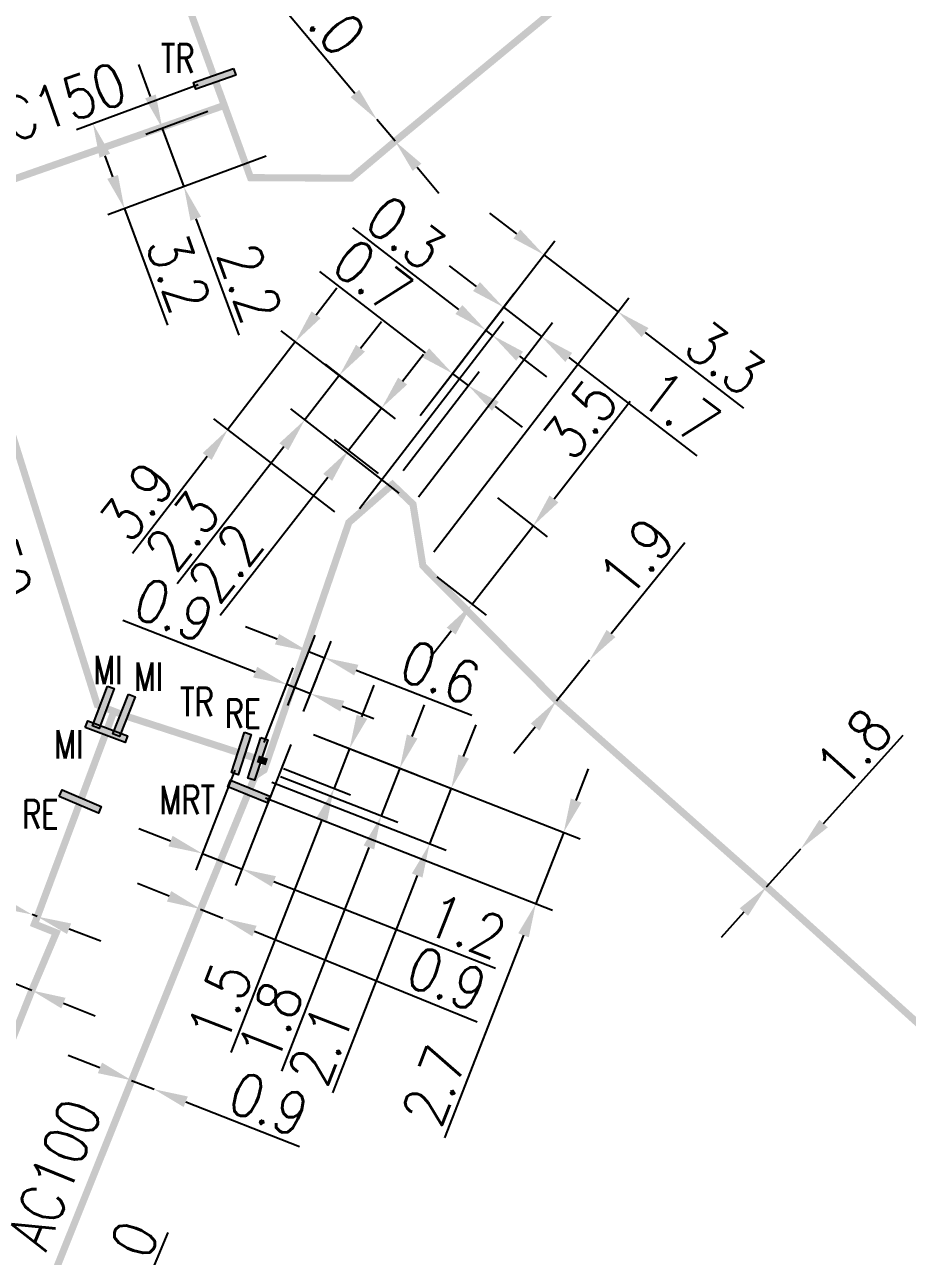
# Model space of a CAD drawing. Header units: millimetres. Extents: x 107999 to 109004, y 120010 to 121005.
# Drawn here: x 108704.85 to 108735.98, y 120471.92 to 120515.33 of the extents above; entities that cross this region are included whole.
import ezdxf
from ezdxf.enums import TextEntityAlignment as Align

# ---------------------------------------------------------------- set-up
doc = ezdxf.new("R2010")
doc.units = ezdxf.units.MM
doc.header["$PDMODE"] = 34
for name, pattern in [('L_25_AP', [2000, 1000, 1000]), ('L_25_FN', [2000, 1000, 1000]), ('L_25_PE', [2000, 1000, 1000])]:
    doc.linetypes.add(name, pattern=pattern)
doc.layers.get('0').update_dxf_attribs({"linetype": 'CONTINUOUS'})
doc.layers.get('Defpoints').update_dxf_attribs({"linetype": 'CONTINUOUS'})
doc.layers.add('L_150', color=1, linetype='CONTINUOUS')
doc.layers.add('L_340', color=7, linetype='CONTINUOUS')
doc.styles.get("Standard").update_dxf_attribs({"font": 'romans.shx', "width": 0.85})
doc.dimstyles.get("Standard").update_dxf_attribs({"dimtxt": 1.5, "dimasz": 1.2, "dimexe": 0.625, "dimexo": 0.625, "dimgap": 0.25, "dimtad": 1, "dimdec": 1, "dimzin": 0, "dimdsep": 46, "dimtxsty": 'Standard', "dimcen": -0.5, "dimadec": 0, "dimazin": 0, "dimtfac": 1, "dimtdec": 1, "dimtmove": 0, "dimatfit": 3, "dimfxl": 0, "dimtolj": 1, "dimtzin": 0, "dimarcsym": 0})

# ---------------------------------------------------------------- blocks, each defined once
blk = doc.blocks.new('L_340_19')
at = {"linetype": 'Continuous'}
blk.add_hatch(color=0, dxfattribs=at).paths.add_polyline_path([(0.125, 0.75), (-0.125, 0.75), (-0.125, -0.75), (0.125, -0.75)])
at = {"color": 0, "linetype": 'Continuous'}
blk.add_lwpolyline([(-0.125, 0.75), (0.125, 0.75), (0.125, -0.75), (-0.125, -0.75)], close=True, dxfattribs=at)
at = {"color": 0, "linetype": 'Continuous', "width": 0.75}
for tag, height, flags, p in [('TR', 1.5, 8, (0, 3)), ('DEF_LEG', 1.2, 3, (0, -5)), ('DEF_COUP', 1.2, 3, (0, -7.5)), ('DEF_TYPE', 1.2, 3, (0, -10))]:
    blk.add_attdef(tag, text='', height=height, dxfattribs=dict(at, flags=flags)).set_placement(p, align=Align.MIDDLE)
blk = doc.blocks.new('L_340_20')
at = {"linetype": 'Continuous'}
blk.add_hatch(color=0, dxfattribs=at).paths.add_polyline_path([(0.125, 0.75), (-0.125, 0.75), (-0.125, -0.75), (0.125, -0.75)])
at = {"color": 0, "linetype": 'Continuous'}
blk.add_lwpolyline([(-0.125, 0.75), (0.125, 0.75), (0.125, -0.75), (-0.125, -0.75)], close=True, dxfattribs=at)
at = {"color": 0, "linetype": 'Continuous', "width": 0.75}
for tag, height, flags, p in [('RE', 1.5, 8, (0, 3)), ('DEF_LEG', 1.2, 3, (0, -5)), ('DEF_COUP', 1.2, 3, (0, -7.5)), ('DEF_TYPE', 1.2, 3, (0, -10))]:
    blk.add_attdef(tag, text='', height=height, dxfattribs=dict(at, flags=flags)).set_placement(p, align=Align.MIDDLE)
blk = doc.blocks.new('L_340_16')
at = {"linetype": 'Continuous'}
blk.add_hatch(color=0, dxfattribs=at).paths.add_polyline_path([(0.125, 0.75), (-0.125, 0.75), (-0.125, -0.75), (0.125, -0.75)])
at = {"color": 0, "linetype": 'Continuous'}
blk.add_lwpolyline([(-0.125, 0.75), (0.125, 0.75), (0.125, -0.75), (-0.125, -0.75)], close=True, dxfattribs=at)
at = {"color": 0, "linetype": 'Continuous', "width": 0.75}
for tag, height, flags, p in [('MI', 1.5, 8, (0, 3)), ('DEF_LEG', 1.2, 3, (0, -5)), ('DEF_COUP', 1.2, 3, (0, -7.5)), ('DEF_TYPE', 1.2, 3, (0, -10))]:
    blk.add_attdef(tag, text='', height=height, dxfattribs=dict(at, flags=flags)).set_placement(p, align=Align.MIDDLE)
blk = doc.blocks.new('*D770')
at = {"layer": 'Defpoints', "color": 0, "linetype": 'Continuous', "transparency": 16777216}
for p in [(108711.894, 120512.486), (108713.959, 120510.907), (108710.47, 120509.615)]:
    blk.add_point(p, dxfattribs=at)
at = {"layer": 'L_150', "color": 0, "linetype": 'Continuous', "lineweight": -2, "transparency": 16777216}
for p, q in [((108709.29, 120512.802), (108708.874, 120513.927)), ((108711.308, 120512.269), (108709.121, 120511.459)), ((108709.707, 120511.676), (108710.47, 120509.615)), ((108713.373, 120510.69), (108709.883, 120509.398)), ((108710.886, 120508.49), (108712.404, 120504.39))]:
    blk.add_line(p, q, dxfattribs=at)
at = {"layer": 'L_150', "color": 0, "linetype": 'Continuous', "transparency": 16777216}
for points in [[(108709.478, 120512.871), (108709.103, 120512.732), (108709.707, 120511.676)], [(108711.074, 120508.559), (108710.699, 120508.421), (108710.47, 120509.615)]]:
    blk.add_solid(points, dxfattribs=at)
at = {"layer": 'L_150', "color": 0, "linetype": 'Continuous', "transparency": 16777216, "insert": (108712.791, 120506.225), "char_height": 1.5, "attachment_point": 5, "rotation": 290.3121}
blk.add_mtext('\\A1;2.2', dxfattribs=at)
blk = doc.blocks.new('*D773')
at = {"layer": 'Defpoints', "color": 0, "linetype": 'Continuous', "transparency": 16777216}
for p in [(108711.553, 120513.425), (108713.959, 120510.907), (108708.373, 120508.839)]:
    blk.add_point(p, dxfattribs=at)
at = {"layer": 'L_340', "color": 0, "linetype": 'Continuous', "lineweight": -2, "transparency": 16777216}
for p, q in [((108710.966, 120513.208), (108706.677, 120511.62)), ((108707.679, 120510.712), (108707.956, 120509.965)), ((108713.373, 120510.69), (108707.786, 120508.622)), ((108708.373, 120508.839), (108709.89, 120504.74))]:
    blk.add_line(p, q, dxfattribs=at)
at = {"layer": 'L_340', "color": 0, "linetype": 'Continuous', "transparency": 16777216}
for points in [[(108707.867, 120510.781), (108707.492, 120510.642), (108707.263, 120511.837)], [(108708.144, 120510.034), (108707.768, 120509.895), (108708.373, 120508.839)]]:
    blk.add_solid(points, dxfattribs=at)
at = {"layer": 'L_340', "color": 0, "linetype": 'Continuous', "transparency": 16777216, "insert": (108710.277, 120506.574), "char_height": 1.5, "attachment_point": 5, "rotation": 290.3121}
blk.add_mtext('\\A1;3.2', dxfattribs=at)
blk = doc.blocks.new('*D774')
at = {"layer": 'Defpoints', "color": 0, "linetype": 'Continuous', "transparency": 16777216}
for p in [(108717.27, 120511.987), (108717.27, 120511.987), (108717.914, 120511.222)]:
    blk.add_point(p, dxfattribs=at)
at = {"layer": 'L_150', "color": 0, "linetype": 'Continuous', "lineweight": -2, "transparency": 16777216}
for p, q in [((108716.497, 120512.905), (108713.799, 120516.11)), ((108717.914, 120511.222), (108717.27, 120511.987)), ((108718.687, 120510.304), (108719.46, 120509.386))]:
    blk.add_line(p, q, dxfattribs=at)
at = {"layer": 'L_150', "color": 0, "linetype": 'Continuous', "transparency": 16777216}
for points in [[(108716.65, 120513.034), (108716.344, 120512.776), (108717.27, 120511.987)], [(108718.84, 120510.433), (108718.534, 120510.175), (108717.914, 120511.222)]]:
    blk.add_solid(points, dxfattribs=at)
at = {"layer": 'L_150', "color": 0, "linetype": 'Continuous', "transparency": 16777216, "insert": (108715.527, 120515.611), "char_height": 1.5, "attachment_point": 5, "rotation": 310.089}
blk.add_mtext('\\A1;1.0', dxfattribs=at)
blk = doc.blocks.new('*D778')
at = {"layer": 'Defpoints', "color": 0, "linetype": 'Continuous', "transparency": 16777216}
for p in [(108705.113, 120483.967), (108705.113, 120483.967), (108705.3, 120483.895)]:
    blk.add_point(p, dxfattribs=at)
at = {"layer": 'L_150', "color": 0, "linetype": 'Continuous', "lineweight": -2, "transparency": 16777216}
for p, q in [((108703.993, 120484.397), (108699.911, 120485.961)), ((108705.3, 120483.895), (108705.113, 120483.967)), ((108706.42, 120483.466), (108707.541, 120483.036))]:
    blk.add_line(p, q, dxfattribs=at)
at = {"layer": 'L_150', "color": 0, "linetype": 'Continuous', "transparency": 16777216}
for points in [[(108704.064, 120484.583), (108703.921, 120484.21), (108705.113, 120483.967)], [(108706.492, 120483.653), (108706.349, 120483.279), (108705.3, 120483.895)]]:
    blk.add_solid(points, dxfattribs=at)
at = {"layer": 'L_150', "color": 0, "linetype": 'Continuous', "transparency": 16777216, "insert": (108701.749, 120486.328), "char_height": 1.5, "attachment_point": 5, "rotation": 339.0243}
blk.add_mtext('\\A1;0.2', dxfattribs=at)
blk = doc.blocks.new('*D779')
at = {"layer": 'Defpoints', "color": 0, "linetype": 'Continuous', "transparency": 16777216}
for p in [(108704.223, 120481.644), (108704.223, 120481.644), (108705.106, 120481.292)]:
    blk.add_point(p, dxfattribs=at)
at = {"layer": 'L_150', "color": 0, "linetype": 'Continuous', "lineweight": -2, "transparency": 16777216}
for p, q in [((108703.109, 120482.088), (108699.218, 120483.641)), ((108705.106, 120481.292), (108704.223, 120481.644)), ((108706.22, 120480.847), (108707.335, 120480.402))]:
    blk.add_line(p, q, dxfattribs=at)
at = {"layer": 'L_150', "color": 0, "linetype": 'Continuous', "transparency": 16777216}
for points in [[(108703.183, 120482.274), (108703.034, 120481.903), (108704.223, 120481.644)], [(108706.294, 120481.033), (108706.146, 120480.661), (108705.106, 120481.292)]]:
    blk.add_solid(points, dxfattribs=at)
at = {"layer": 'L_150', "color": 0, "linetype": 'Continuous', "transparency": 16777216, "insert": (108700.976, 120484.016), "char_height": 1.5, "attachment_point": 5, "rotation": 338.2503}
blk.add_mtext('\\A1;1.0', dxfattribs=at)
blk = doc.blocks.new('*D806')
at = {"layer": 'Defpoints', "color": 0, "linetype": 'Continuous', "transparency": 16777216}
for p in [(108704.969, 120468.995), (108705.547, 120467.72), (108707.444, 120466.918)]:
    blk.add_point(p, dxfattribs=at)
at = {"layer": 'L_150', "color": 0, "linetype": 'Continuous', "lineweight": -2, "transparency": 16777216}
for p, q in [((108708.281, 120468.898), (108709.912, 120472.757)), ((108705.545, 120468.752), (108708.39, 120467.549)), ((108707.444, 120466.918), (108707.814, 120467.793)), ((108706.123, 120467.476), (108708.02, 120466.674)), ((108706.977, 120465.812), (108706.51, 120464.707))]:
    blk.add_line(p, q, dxfattribs=at)
at = {"layer": 'L_150', "color": 0, "linetype": 'Continuous', "transparency": 16777216}
for points in [[(108708.097, 120468.976), (108708.466, 120468.82), (108707.814, 120467.793)], [(108706.793, 120465.89), (108707.161, 120465.734), (108707.444, 120466.918)]]:
    blk.add_solid(points, dxfattribs=at)
at = {"layer": 'L_150', "color": 0, "linetype": 'Continuous', "transparency": 16777216, "insert": (108708.409, 120471.769), "char_height": 1.5, "attachment_point": 5, "rotation": 67.0854}
blk.add_mtext('\\A1;1.0', dxfattribs=at)
blk = doc.blocks.new('*D807')
at = {"layer": 'Defpoints', "color": 0, "linetype": 'Continuous', "transparency": 16777216}
for p in [(108708.625, 120478.123), (108709.416, 120477.81), (108709.416, 120477.81)]:
    blk.add_point(p, dxfattribs=at)
at = {"layer": 'L_150', "color": 0, "linetype": 'Continuous', "lineweight": -2, "transparency": 16777216}
for p, q in [((108707.509, 120478.563), (108706.393, 120479.004)), ((108708.625, 120478.123), (108709.416, 120477.81)), ((108710.532, 120477.37), (108714.541, 120475.787))]:
    blk.add_line(p, q, dxfattribs=at)
at = {"layer": 'L_150', "color": 0, "linetype": 'Continuous', "transparency": 16777216}
for points in [[(108707.582, 120478.749), (108707.435, 120478.377), (108708.625, 120478.123)], [(108710.605, 120477.556), (108710.458, 120477.184), (108709.416, 120477.81)]]:
    blk.add_solid(points, dxfattribs=at)
at = {"layer": 'L_150', "color": 0, "linetype": 'Continuous', "transparency": 16777216, "insert": (108713.462, 120477.288), "char_height": 1.5, "attachment_point": 5, "rotation": 338.453}
blk.add_mtext('\\A1;0.9', dxfattribs=at)
blk = doc.blocks.new('*D616')
at = {"layer": 'Defpoints', "color": 0, "linetype": 'Continuous', "transparency": 16777216}
for p in [(108711.057, 120484.159), (108711.844, 120483.838), (108711.844, 120483.838)]:
    blk.add_point(p, dxfattribs=at)
at = {"layer": 'L_150', "color": 0, "linetype": 'Continuous', "lineweight": -2, "transparency": 16777216}
for p, q in [((108709.946, 120484.611), (108708.834, 120485.064)), ((108711.057, 120484.159), (108711.844, 120483.838)), ((108712.956, 120483.386), (108720.806, 120480.189))]:
    blk.add_line(p, q, dxfattribs=at)
at = {"layer": 'L_150', "color": 0, "linetype": 'Continuous', "transparency": 16777216}
for points in [[(108710.021, 120484.796), (108709.87, 120484.426), (108711.057, 120484.159)], [(108713.031, 120483.571), (108712.88, 120483.2), (108711.844, 120483.838)]]:
    blk.add_solid(points, dxfattribs=at)
at = {"layer": 'L_150', "color": 0, "linetype": 'Continuous', "transparency": 16777216, "insert": (108719.743, 120481.702), "char_height": 1.5, "attachment_point": 5, "rotation": 337.8468}
blk.add_mtext('\\A1;0.9', dxfattribs=at)
blk = doc.blocks.new('*D845')
at = {"layer": 'Defpoints', "color": 0, "linetype": 'Continuous', "transparency": 16777216}
for p in [(108724.772, 120492.941), (108724.772, 120492.941), (108723.607, 120491.504)]:
    blk.add_point(p, dxfattribs=at)
at = {"layer": 'L_150', "color": 0, "linetype": 'Continuous', "lineweight": -2, "transparency": 16777216}
for p, q in [((108725.528, 120493.873), (108728.128, 120497.08)), ((108723.607, 120491.504), (108724.772, 120492.941)), ((108722.851, 120490.572), (108722.095, 120489.64))]:
    blk.add_line(p, q, dxfattribs=at)
at = {"layer": 'L_150', "color": 0, "linetype": 'Continuous', "transparency": 16777216}
for points in [[(108725.372, 120493.999), (108725.683, 120493.747), (108724.772, 120492.941)], [(108722.696, 120490.698), (108723.006, 120490.446), (108723.607, 120491.504)]]:
    blk.add_solid(points, dxfattribs=at)
at = {"layer": 'L_150', "color": 0, "linetype": 'Continuous', "transparency": 16777216, "insert": (108726.429, 120496.572), "char_height": 1.5, "attachment_point": 5, "rotation": 50.9616}
blk.add_mtext('\\A1;1.9', dxfattribs=at)
blk = doc.blocks.new('*D846')
at = {"layer": 'Defpoints', "color": 0, "linetype": 'Continuous', "transparency": 16777216}
for p in [(108732.218, 120486.282), (108732.218, 120486.282), (108731.013, 120484.945)]:
    blk.add_point(p, dxfattribs=at)
at = {"layer": 'L_150', "color": 0, "linetype": 'Continuous', "lineweight": -2, "transparency": 16777216}
for p, q in [((108733.022, 120487.173), (108735.827, 120490.285)), ((108731.013, 120484.945), (108732.218, 120486.282)), ((108730.209, 120484.054), (108729.406, 120483.163))]:
    blk.add_line(p, q, dxfattribs=at)
at = {"layer": 'L_150', "color": 0, "linetype": 'Continuous', "transparency": 16777216}
for points in [[(108732.873, 120487.307), (108733.17, 120487.039), (108732.218, 120486.282)], [(108730.061, 120484.188), (108730.358, 120483.92), (108731.013, 120484.945)]]:
    blk.add_solid(points, dxfattribs=at)
at = {"layer": 'L_150', "color": 0, "linetype": 'Continuous', "transparency": 16777216, "insert": (108734.083, 120489.844), "char_height": 1.5, "attachment_point": 5, "rotation": 47.963}
blk.add_mtext('\\A1;1.8', dxfattribs=at)
blk = doc.blocks.new('*D904')
at = {"layer": 'Defpoints', "color": 0, "linetype": 'Continuous', "transparency": 16777216}
for p in [(108723.16, 120507.221), (108718.423, 120501.059), (108718.894, 120496.257)]:
    blk.add_point(p, dxfattribs=at)
at = {"layer": 'L_150', "color": 0, "linetype": 'Continuous', "lineweight": -2, "transparency": 16777216}
for p, q in [((108722.209, 120507.953), (108721.257, 120508.684)), ((108718.804, 120501.555), (108723.541, 120507.717)), ((108723.16, 120507.221), (108725.776, 120505.21)), ((108719.275, 120496.752), (108726.157, 120505.706)), ((108726.728, 120504.479), (108730.194, 120501.815))]:
    blk.add_line(p, q, dxfattribs=at)
at = {"layer": 'L_150', "color": 0, "linetype": 'Continuous', "transparency": 16777216}
for points in [[(108722.33, 120508.111), (108722.087, 120507.794), (108723.16, 120507.221)], [(108726.85, 120504.638), (108726.606, 120504.32), (108725.776, 120505.21)]]:
    blk.add_solid(points, dxfattribs=at)
at = {"layer": 'L_150', "color": 0, "linetype": 'Continuous', "transparency": 16777216, "insert": (108729.546, 120503.574), "char_height": 1.5, "attachment_point": 5, "rotation": 322.4514}
blk.add_mtext('\\A1;3.3', dxfattribs=at)
blk = doc.blocks.new('*D905')
at = {"layer": 'Defpoints', "color": 0, "linetype": 'Continuous', "transparency": 16777216}
for p in [(108721.736, 120505.369), (108718.423, 120501.059), (108718.363, 120498.191)]:
    blk.add_point(p, dxfattribs=at)
at = {"layer": 'L_150', "color": 0, "linetype": 'Continuous', "lineweight": -2, "transparency": 16777216}
for p, q in [((108720.784, 120506.1), (108719.833, 120506.831)), ((108718.804, 120501.555), (108722.117, 120505.864)), ((108721.736, 120505.369), (108723.084, 120504.333)), ((108718.744, 120498.687), (108723.465, 120504.828)), ((108724.035, 120503.601), (108728.553, 120500.129))]:
    blk.add_line(p, q, dxfattribs=at)
at = {"layer": 'L_150', "color": 0, "linetype": 'Continuous', "transparency": 16777216}
for points in [[(108720.906, 120506.259), (108720.663, 120505.942), (108721.736, 120505.369)], [(108724.157, 120503.76), (108723.913, 120503.443), (108723.084, 120504.333)]]:
    blk.add_solid(points, dxfattribs=at)
at = {"layer": 'L_150', "color": 0, "linetype": 'Continuous', "transparency": 16777216, "insert": (108727.977, 120501.832), "char_height": 1.5, "attachment_point": 5, "rotation": 322.4514}
blk.add_mtext('\\A1;1.7', dxfattribs=at)
blk = doc.blocks.new('*D906')
at = {"layer": 'Defpoints', "color": 0, "linetype": 'Continuous', "transparency": 16777216}
for p in [(108714.396, 120504.154), (108718.423, 120501.059), (108716.284, 120497.784)]:
    blk.add_point(p, dxfattribs=at)
at = {"layer": 'L_150', "color": 0, "linetype": 'Continuous', "lineweight": -2, "transparency": 16777216}
for p, q in [((108715.128, 120505.106), (108715.859, 120506.057)), ((108717.927, 120501.44), (108713.901, 120504.535)), ((108714.396, 120504.154), (108712.019, 120501.062)), ((108715.789, 120498.165), (108711.524, 120501.443)), ((108711.288, 120500.111), (108708.661, 120496.693))]:
    blk.add_line(p, q, dxfattribs=at)
at = {"layer": 'L_150', "color": 0, "linetype": 'Continuous', "transparency": 16777216}
for points in [[(108714.969, 120505.228), (108715.286, 120504.984), (108714.396, 120504.154)], [(108711.13, 120500.233), (108711.447, 120499.989), (108712.019, 120501.062)]]:
    blk.add_solid(points, dxfattribs=at)
at = {"layer": 'L_150', "color": 0, "linetype": 'Continuous', "transparency": 16777216, "insert": (108708.816, 120498.536), "char_height": 1.5, "attachment_point": 5, "rotation": 52.4514}
blk.add_mtext('\\A1;3.9', dxfattribs=at)
blk = doc.blocks.new('*D907')
at = {"layer": 'Defpoints', "color": 0, "linetype": 'Continuous', "transparency": 16777216}
for p in [(108717.442, 120501.822), (108718.423, 120501.059), (108717.817, 120499.123)]:
    blk.add_point(p, dxfattribs=at)
at = {"layer": 'L_150', "color": 0, "linetype": 'Continuous', "lineweight": -2, "transparency": 16777216}
for p, q in [((108718.18, 120502.769), (108718.917, 120503.716)), ((108717.442, 120501.822), (108716.275, 120500.323)), ((108717.93, 120501.443), (108716.949, 120502.206)), ((108717.324, 120499.506), (108715.782, 120500.707)), ((108715.538, 120499.376), (108711.747, 120494.507))]:
    blk.add_line(p, q, dxfattribs=at)
at = {"layer": 'L_150', "color": 0, "linetype": 'Continuous', "transparency": 16777216}
for points in [[(108718.022, 120502.892), (108718.338, 120502.646), (108717.442, 120501.822)], [(108715.38, 120499.499), (108715.696, 120499.254), (108716.275, 120500.323)]]:
    blk.add_solid(points, dxfattribs=at)
at = {"layer": 'L_150', "color": 0, "linetype": 'Continuous', "transparency": 16777216, "insert": (108711.932, 120496.373), "char_height": 1.5, "attachment_point": 5, "rotation": 52.0955}
blk.add_mtext('\\A1;2.2', dxfattribs=at)
blk = doc.blocks.new('*D908')
at = {"layer": 'Defpoints', "color": 0, "linetype": 'Continuous', "transparency": 16777216}
for p in [(108715.957, 120502.979), (108718.423, 120501.059), (108718.545, 120498.429)]:
    blk.add_point(p, dxfattribs=at)
at = {"layer": 'L_150', "color": 0, "linetype": 'Continuous', "lineweight": -2, "transparency": 16777216}
for p, q in [((108716.695, 120503.926), (108717.432, 120504.872)), ((108717.93, 120501.443), (108715.464, 120503.363)), ((108715.957, 120502.979), (108714.729, 120501.401)), ((108718.052, 120498.813), (108714.236, 120501.785)), ((108713.992, 120500.454), (108710.23, 120495.622))]:
    blk.add_line(p, q, dxfattribs=at)
at = {"layer": 'L_150', "color": 0, "linetype": 'Continuous', "transparency": 16777216}
for points in [[(108716.537, 120504.048), (108716.852, 120503.803), (108715.957, 120502.979)], [(108713.834, 120500.577), (108714.149, 120500.331), (108714.729, 120501.401)]]:
    blk.add_solid(points, dxfattribs=at)
at = {"layer": 'L_150', "color": 0, "linetype": 'Continuous', "transparency": 16777216, "insert": (108710.415, 120497.488), "char_height": 1.5, "attachment_point": 5, "rotation": 52.0955}
blk.add_mtext('\\A1;2.3', dxfattribs=at)
blk = doc.blocks.new('*D909')
at = {"layer": 'Defpoints', "color": 0, "linetype": 'Continuous', "transparency": 16777216}
for p in [(108721.027, 120499.032), (108722.78, 120497.667), (108718.894, 120496.257)]:
    blk.add_point(p, dxfattribs=at)
at = {"layer": 'L_150', "color": 0, "linetype": 'Continuous', "lineweight": -2, "transparency": 16777216}
for p, q in [((108723.517, 120498.614), (108726.202, 120502.063)), ((108721.52, 120498.648), (108723.273, 120497.283)), ((108720.629, 120494.905), (108722.78, 120497.667)), ((108719.387, 120495.873), (108721.123, 120494.521)), ((108719.892, 120493.958), (108719.155, 120493.012))]:
    blk.add_line(p, q, dxfattribs=at)
at = {"layer": 'L_150', "color": 0, "linetype": 'Continuous', "transparency": 16777216}
for points in [[(108723.359, 120498.737), (108723.675, 120498.491), (108722.78, 120497.667)], [(108719.734, 120494.081), (108720.05, 120493.836), (108720.629, 120494.905)]]:
    blk.add_solid(points, dxfattribs=at)
at = {"layer": 'L_150', "color": 0, "linetype": 'Continuous', "transparency": 16777216, "insert": (108724.439, 120501.426), "char_height": 1.5, "attachment_point": 5, "rotation": 52.0955}
blk.add_mtext('\\A1;3.5', dxfattribs=at)
blk = doc.blocks.new('*D910')
at = {"layer": 'Defpoints', "color": 0, "linetype": 'Continuous', "transparency": 16777216}
for p in [(108719.942, 120503.035), (108718.423, 120501.059), (108717.817, 120499.123)]:
    blk.add_point(p, dxfattribs=at)
at = {"layer": 'L_150', "color": 0, "linetype": 'Continuous', "lineweight": -2, "transparency": 16777216}
for p, q in [((108718.991, 120503.767), (108715.259, 120506.635)), ((108718.804, 120501.555), (108720.323, 120503.531)), ((108718.198, 120499.618), (108720.878, 120503.104)), ((108720.497, 120502.609), (108719.942, 120503.035)), ((108721.448, 120501.877), (108722.4, 120501.146))]:
    blk.add_line(p, q, dxfattribs=at)
at = {"layer": 'L_150', "color": 0, "linetype": 'Continuous', "transparency": 16777216}
for points in [[(108719.113, 120503.925), (108718.869, 120503.608), (108719.942, 120503.035)], [(108721.57, 120502.036), (108721.327, 120501.719), (108720.497, 120502.609)]]:
    blk.add_solid(points, dxfattribs=at)
at = {"layer": 'L_150', "color": 0, "linetype": 'Continuous', "transparency": 16777216, "insert": (108717.125, 120506.462), "char_height": 1.5, "attachment_point": 5, "rotation": 322.4514}
blk.add_mtext('\\A1;0.7', dxfattribs=at)
blk = doc.blocks.new('*D911')
at = {"layer": 'Defpoints', "color": 0, "linetype": 'Continuous', "transparency": 16777216}
for p in [(108721.114, 120504.56), (108718.423, 120501.059), (108716.284, 120497.784)]:
    blk.add_point(p, dxfattribs=at)
at = {"layer": 'L_150', "color": 0, "linetype": 'Continuous', "lineweight": -2, "transparency": 16777216}
for p, q in [((108720.163, 120505.292), (108716.422, 120508.167)), ((108716.665, 120498.28), (108721.733, 120504.873)), ((108718.804, 120501.555), (108721.495, 120505.056)), ((108721.352, 120504.377), (108721.114, 120504.56)), ((108722.304, 120503.646), (108723.255, 120502.915))]:
    blk.add_line(p, q, dxfattribs=at)
at = {"layer": 'L_150', "color": 0, "linetype": 'Continuous', "transparency": 16777216}
for points in [[(108720.285, 120505.45), (108720.041, 120505.133), (108721.114, 120504.56)], [(108722.426, 120503.805), (108722.182, 120503.488), (108721.352, 120504.377)]]:
    blk.add_solid(points, dxfattribs=at)
at = {"layer": 'L_150', "color": 0, "linetype": 'Continuous', "transparency": 16777216, "insert": (108718.288, 120507.994), "char_height": 1.5, "attachment_point": 5, "rotation": 322.4514}
blk.add_mtext('\\A1;0.3', dxfattribs=at)
blk = doc.blocks.new('*D912')
at = {"layer": 'Defpoints', "color": 0, "linetype": 'Continuous', "transparency": 16777216}
for p in [(108714.461, 120490.539), (108716.309, 120489.817), (108713.392, 120489.345)]:
    blk.add_point(p, dxfattribs=at)
at = {"layer": 'L_150', "color": 0, "linetype": 'Continuous', "lineweight": -2, "transparency": 16777216}
for p, q in [((108716.745, 120490.935), (108717.182, 120492.053)), ((108715.043, 120490.312), (108716.891, 120489.59)), ((108716.309, 120489.817), (108715.763, 120488.419)), ((108713.974, 120489.118), (108716.345, 120488.192)), ((108715.326, 120487.301), (108712.127, 120479.109))]:
    blk.add_line(p, q, dxfattribs=at)
at = {"layer": 'L_150', "color": 0, "linetype": 'Continuous', "transparency": 16777216}
for points in [[(108716.559, 120491.008), (108716.931, 120490.863), (108716.309, 120489.817)], [(108715.14, 120487.374), (108715.512, 120487.228), (108715.763, 120488.419)]]:
    blk.add_solid(points, dxfattribs=at)
at = {"layer": 'L_150', "color": 0, "linetype": 'Continuous', "transparency": 16777216, "insert": (108711.739, 120480.865), "char_height": 1.5, "attachment_point": 5, "rotation": 68.6693}
blk.add_mtext('\\A1;1.5', dxfattribs=at)
blk = doc.blocks.new('*D913')
at = {"layer": 'Defpoints', "color": 0, "linetype": 'Continuous', "transparency": 16777216}
for p in [(108714.461, 120490.539), (108713.295, 120489.062), (108718.081, 120489.125)]:
    blk.add_point(p, dxfattribs=at)
at = {"layer": 'L_150', "color": 0, "linetype": 'Continuous', "lineweight": -2, "transparency": 16777216}
for p, q in [((108718.518, 120490.243), (108718.954, 120491.361)), ((108715.043, 120490.312), (108718.663, 120488.898)), ((108713.877, 120488.835), (108718.009, 120487.221)), ((108718.081, 120489.125), (108717.426, 120487.449)), ((108716.99, 120486.331), (108713.91, 120478.444))]:
    blk.add_line(p, q, dxfattribs=at)
at = {"layer": 'L_150', "color": 0, "linetype": 'Continuous', "transparency": 16777216}
for points in [[(108718.331, 120490.316), (108718.704, 120490.17), (108718.081, 120489.125)], [(108716.804, 120486.404), (108717.176, 120486.258), (108717.426, 120487.449)]]:
    blk.add_solid(points, dxfattribs=at)
at = {"layer": 'L_150', "color": 0, "linetype": 'Continuous', "transparency": 16777216, "insert": (108713.522, 120480.2), "char_height": 1.5, "attachment_point": 5, "rotation": 68.6693}
blk.add_mtext('\\A1;1.8', dxfattribs=at)
blk = doc.blocks.new('*D914')
at = {"layer": 'Defpoints', "color": 0, "linetype": 'Continuous', "transparency": 16777216}
for p in [(108714.461, 120490.539), (108712.986, 120488.861), (108719.895, 120488.417)]:
    blk.add_point(p, dxfattribs=at)
at = {"layer": 'L_150', "color": 0, "linetype": 'Continuous', "lineweight": -2, "transparency": 16777216}
for p, q in [((108720.331, 120489.535), (108720.768, 120490.653)), ((108715.043, 120490.312), (108720.477, 120488.19)), ((108713.568, 120488.633), (108719.713, 120486.234)), ((108719.895, 120488.417), (108719.131, 120486.461)), ((108718.694, 120485.343), (108715.705, 120477.688))]:
    blk.add_line(p, q, dxfattribs=at)
at = {"layer": 'L_150', "color": 0, "linetype": 'Continuous', "transparency": 16777216}
for points in [[(108720.145, 120489.608), (108720.517, 120489.462), (108719.895, 120488.417)], [(108718.508, 120485.416), (108718.881, 120485.27), (108719.131, 120486.461)]]:
    blk.add_solid(points, dxfattribs=at)
at = {"layer": 'L_150', "color": 0, "linetype": 'Continuous', "transparency": 16777216, "insert": (108715.284, 120479.359), "char_height": 1.5, "attachment_point": 5, "rotation": 68.6693}
blk.add_mtext('\\A1;2.1', dxfattribs=at)
blk = doc.blocks.new('*D915')
at = {"layer": 'Defpoints', "color": 0, "linetype": 'Continuous', "transparency": 16777216}
for p in [(108714.461, 120490.539), (108712.758, 120488.305), (108723.86, 120486.869)]:
    blk.add_point(p, dxfattribs=at)
at = {"layer": 'L_340', "color": 0, "linetype": 'Continuous', "lineweight": -2, "transparency": 16777216}
for p, q in [((108715.043, 120490.312), (108724.442, 120486.641)), ((108724.297, 120487.986), (108724.733, 120489.104)), ((108713.34, 120488.078), (108723.46, 120484.126)), ((108723.86, 120486.869), (108722.878, 120484.354)), ((108722.441, 120483.236), (108719.655, 120476.099))]:
    blk.add_line(p, q, dxfattribs=at)
at = {"layer": 'L_340', "color": 0, "linetype": 'Continuous', "transparency": 16777216}
for points in [[(108724.11, 120488.059), (108724.483, 120487.914), (108723.86, 120486.869)], [(108722.255, 120483.309), (108722.628, 120483.163), (108722.878, 120484.354)]]:
    blk.add_solid(points, dxfattribs=at)
at = {"layer": 'L_340', "color": 0, "linetype": 'Continuous', "transparency": 16777216, "insert": (108719.3, 120477.94), "char_height": 1.5, "attachment_point": 5, "rotation": 68.6693}
blk.add_mtext('\\A1;2.7', dxfattribs=at)
blk = doc.blocks.new('*D916')
at = {"layer": 'Defpoints', "color": 0, "linetype": 'Continuous', "transparency": 16777216}
for p in [(108715.429, 120493.018), (108713.902, 120490.757), (108714.461, 120490.539)]:
    blk.add_point(p, dxfattribs=at)
at = {"layer": 'L_150', "color": 0, "linetype": 'Continuous', "lineweight": -2, "transparency": 16777216}
for p, q in [((108713.752, 120493.673), (108712.635, 120494.109)), ((108714.129, 120491.339), (108715.098, 120493.819)), ((108714.688, 120491.121), (108715.656, 120493.6)), ((108714.87, 120493.236), (108715.429, 120493.018)), ((108716.547, 120492.582), (108720.619, 120490.991))]:
    blk.add_line(p, q, dxfattribs=at)
at = {"layer": 'L_150', "color": 0, "linetype": 'Continuous', "transparency": 16777216}
for points in [[(108713.825, 120493.859), (108713.68, 120493.487), (108714.87, 120493.236)], [(108716.62, 120492.768), (108716.474, 120492.395), (108715.429, 120493.018)]]:
    blk.add_solid(points, dxfattribs=at)
at = {"layer": 'L_150', "color": 0, "linetype": 'Continuous', "transparency": 16777216, "insert": (108719.506, 120492.5), "char_height": 1.5, "attachment_point": 5, "rotation": 338.6693}
blk.add_mtext('\\A1;0.6', dxfattribs=at)
blk = doc.blocks.new('*D917')
at = {"layer": 'Defpoints', "color": 0, "linetype": 'Continuous', "transparency": 16777216}
for p in [(108714.933, 120491.749), (108714.461, 120490.539), (108713.073, 120489.451)]:
    blk.add_point(p, dxfattribs=at)
at = {"layer": 'L_340', "color": 0, "linetype": 'Continuous', "lineweight": -2, "transparency": 16777216}
for p, q in [((108712.98, 120492.511), (108708.311, 120494.334)), ((108713.301, 120490.033), (108714.325, 120492.657)), ((108714.688, 120491.121), (108715.161, 120492.331)), ((108714.933, 120491.749), (108714.098, 120492.075)), ((108716.051, 120491.312), (108717.169, 120490.876))]:
    blk.add_line(p, q, dxfattribs=at)
at = {"layer": 'L_340', "color": 0, "linetype": 'Continuous', "transparency": 16777216}
for points in [[(108713.053, 120492.698), (108712.908, 120492.325), (108714.098, 120492.075)], [(108716.124, 120491.498), (108715.978, 120491.126), (108714.933, 120491.749)]]:
    blk.add_solid(points, dxfattribs=at)
at = {"layer": 'L_340', "color": 0, "linetype": 'Continuous', "transparency": 16777216, "insert": (108710.124, 120494.7), "char_height": 1.5, "attachment_point": 5, "rotation": 338.6693}
blk.add_mtext('\\A1;0.9', dxfattribs=at)
blk = doc.blocks.new('*D918')
at = {"layer": 'Defpoints', "color": 0, "linetype": 'Continuous', "transparency": 16777216}
for p in [(108714.461, 120490.539), (108712.49, 120489.643), (108712.521, 120485.57)]:
    blk.add_point(p, dxfattribs=at)
at = {"layer": 'L_340', "color": 0, "linetype": 'Continuous', "lineweight": -2, "transparency": 16777216}
for p, q in [((108714.234, 120489.957), (108712.293, 120484.988)), ((108712.263, 120489.061), (108710.886, 120485.537)), ((108709.996, 120486.556), (108708.878, 120486.992)), ((108711.114, 120486.119), (108712.521, 120485.57)), ((108713.638, 120485.133), (108721.452, 120482.082))]:
    blk.add_line(p, q, dxfattribs=at)
at = {"layer": 'L_340', "color": 0, "linetype": 'Continuous', "transparency": 16777216}
for points in [[(108710.069, 120486.742), (108709.923, 120486.369), (108711.114, 120486.119)], [(108713.711, 120485.32), (108713.566, 120484.947), (108712.521, 120485.57)]]:
    blk.add_solid(points, dxfattribs=at)
at = {"layer": 'L_340', "color": 0, "linetype": 'Continuous', "transparency": 16777216, "insert": (108720.423, 120483.557), "char_height": 1.5, "attachment_point": 5, "rotation": 338.6693}
blk.add_mtext('\\A1;1.2', dxfattribs=at)
blk = doc.blocks.new('L_340_17')
at = {"linetype": 'Continuous'}
blk.add_hatch(color=0, dxfattribs=at).paths.add_polyline_path([(0.125, 0.75), (-0.125, 0.75), (-0.125, -0.75), (0.125, -0.75)])
at = {"color": 0, "linetype": 'Continuous'}
blk.add_lwpolyline([(-0.125, 0.75), (0.125, 0.75), (0.125, -0.75), (-0.125, -0.75)], close=True, dxfattribs=at)
at = {"color": 0, "linetype": 'Continuous', "width": 0.75}
for tag, height, flags, p in [('MRT', 1.5, 8, (0, 3)), ('DEF_LEG', 1.2, 3, (0, -5)), ('DEF_COUP', 1.2, 3, (0, -7.5)), ('DEF_TYPE', 1.2, 3, (0, -10))]:
    blk.add_attdef(tag, text='', height=height, dxfattribs=dict(at, flags=flags)).set_placement(p, align=Align.MIDDLE)

msp = doc.modelspace()

# ---------------------------------------------------------------- linework, layer by layer
at = {"layer": 'L_150', "linetype": 'L_25_AP', "const_width": 0.25, "flags": 128}
for points in [[(108953.035, 120758.612), (108949.871, 120754.961), (108892.158, 120679.295), (108881.477, 120667.173), (108820.475, 120612.407), (108817.584, 120611.342), (108806.559, 120598.327), (108804.968, 120596.656), (108802.685, 120594.501), (108798.327, 120589.479), (108777.078, 120565.179), (108761.634, 120547.336), (108739.296, 120528.872), (108717.914, 120511.222), (108716.365, 120509.918), (108712.817, 120509.939), (108711.894, 120512.486), (108711.591, 120513.314)], [(108701.874, 120508.976), (108711.894, 120512.486)], [(108707.514, 120491.32), (108707.413, 120491.359), (108707.413, 120491.359), (108701.874, 120508.976), (108701.334, 120510.561)], [(108708.241, 120491.036), (108708.001, 120491.129), (108707.746, 120491.229)], [(108707.778, 120490.532), (108708.001, 120491.129)], [(108708.474, 120490.945), (108712.49, 120489.643)], [(108615.317, 120353.186), (108620.058, 120357.187), (108624.19, 120360.674), (108628.158, 120364.023), (108629.216, 120365.555), (108635.221, 120375.015), (108644.221, 120395.236), (108653.152, 120415.561), (108662.196, 120424.653), (108663.683, 120425.956), (108670.335, 120431.64), (108670.931, 120432.149), (108671.301, 120431.736), (108672.387, 120432.671), (108687.58, 120445.53), (108692.389, 120450.737), (108694.294, 120453.851), (108697.607, 120462.424), (108705.106, 120481.292), (108705.682, 120482.652), (108705.968, 120483.327), (108705.774, 120483.404), (108705.198, 120483.634), (108705.3, 120483.895), (108706.815, 120487.953)]]:
    msp.add_lwpolyline(points, dxfattribs=at)
at = {"layer": 'L_150', "linetype": 'L_25_PE', "const_width": 0.25, "flags": 128}
for points in [[(108711.508, 120513.549), (108706.43, 120527.556)], [(108712.49, 120489.643), (108713.073, 120489.451)], [(108713.073, 120489.451), (108713.392, 120489.345)]]:
    msp.add_lwpolyline(points, dxfattribs=at)
at = {"layer": 'L_150', "linetype": 'L_25_PE', "flags": 128}
msp.add_lwpolyline([(108712.758, 120488.305, 0.25, 0.25, 0), (108712.986, 120488.861, 0.25, 0.25, 0), (108713.295, 120489.062, 0.25, 0.25, 0), (108713.392, 120489.345, 0.25, 0.25, 0), (108713.879, 120490.766, 0.25, 0.25, 0), (108716.284, 120497.784, 0.25, 0.25, 0), (108717.817, 120499.123, 0.25, 0.25, 0), (108718.545, 120498.429, 0.25, 0.25, 0), (108718.894, 120496.257, 0.25, 0.25, 0), (108723.607, 120491.504, 0.25, 0.25, 0), (108731.013, 120484.945, 0.25, 0.25, 0), (108737.89, 120478.741, 0.25, 0.25, 0), (108745.271, 120472.221, 0.25, 0.25, 0), (108750.288, 120467.819, 0.25, 0.25, 0), (108756.864, 120461.898, 0.25, 0.25, 0), (108760.983, 120458.202, 0.25, 0.25, 0), (108767.652, 120452.291, 0.25, 0.25, 0), (108773.253, 120447.191, 0.25, 0.25, 0), (108774.106, 120446.415, 0.25, 0.25, 0), (108777.326, 120443.647, 0.25, 0.25, 0), (108786.06, 120436.305, 0.25, 0.25, 0), (108789.599, 120433.067, 0.25, 0.25, 0), (108796.533, 120427.034, 0.25, 0.25, 0), (108800.825, 120423.548, 0.25, 0.25, 0), (108806.719, 120417.983, 0.25, 0.25, 0), (108813.462, 120406.506, 0.25, 0.25, 0), (108818.113, 120397.245, 0.25, 0.25, 0), (108822.395, 120389.235, 0.25, 0.25, 0), (108826.753, 120381.162, 0.25, 0.25, 0), (108834.241, 120367.585, 0.25, 0.25, 0), (108834.95, 120366.302, 0, 0, 0)], format="xyseb", dxfattribs=at)
at = {"layer": 'L_150', "linetype": 'L_25_AP', "flags": 128}
msp.add_lwpolyline([(108706.815, 120487.953, 0.25, 0.25, 0), (108707.691, 120490.298, 0, 0, 0)], format="xyseb", dxfattribs=at)
at = {"layer": 'L_150', "linetype": 'L_25_FN', "flags": 128}
msp.add_lwpolyline([(108712.758, 120488.305, 0.25, 0.25, 0), (108711.057, 120484.159, 0.25, 0.25, 0), (108708.625, 120478.123, 0.25, 0.25, 0), (108704.969, 120468.995, 0.25, 0.25, 0), (108700.762, 120458.138, 0.25, 0.25, 0), (108697.559, 120450.269, 0.25, 0.25, 0), (108696.846, 120449.46, 0.25, 0.25, 0), (108692.923, 120445.296, 0.25, 0.25, 0), (108689.822, 120442.389, 0.25, 0.25, 0), (108673.078, 120427.331, 0.25, 0.25, 0), (108664.524, 120419.105, 0.25, 0.25, 0), (108664.524, 120419.105, 0.25, 0.25, 0), (108655.803, 120406.428, 0.25, 0.25, 0), (108652.122, 120398.911, 0.25, 0.25, 0), (108636.008, 120364.908, 0.25, 0.25, 0), (108634.344, 120361.326, 0.25, 0.25, 0), (108632.433, 120359.337, 0.25, 0.25, 0), (108627.482, 120354.799, 0.25, 0.25, 0), (108623.487, 120351.451, 0.25, 0.25, 0), (108619.887, 120348.569, 0.25, 0.25, 0), (108619.35, 120347.122, 0.25, 0.25, 0), (108618.896, 120345.859, 0.25, 0.25, 0), (108619.7, 120345.062, 0.25, 0.25, 0), (108622.21, 120342.503, 0.25, 0.25, 0), (108626.736, 120338.098, 0.25, 0.25, 0), (108640.901, 120323.562, 0.25, 0.25, 0), (108646.836, 120317.657, 0.25, 0.25, 0), (108660.159, 120304.401, 0.25, 0.25, 0), (108662.429, 120302.142, 0.25, 0.25, 0), (108668.19, 120296.163, 0.25, 0.25, 0), (108676.984, 120287.261, 0.25, 0.25, 0), (108683.129, 120281.101, 0.25, 0.25, 0), (108689.428, 120274.641, 0.25, 0.25, 0), (108695.812, 120267.997, 0.25, 0.25, 0), (108702.178, 120261.484, 0.25, 0.25, 0), (108710.732, 120252.747, 0, 0, 0)], format="xyseb", dxfattribs=at)

# ---------------------------------------------------------------- block references
at = {"layer": 'L_340'}
ref = msp.add_blockref('L_340_19', (108711.553, 120513.425), dxfattribs=dict(at, rotation=289.2526218611186))
ref.add_attrib('TR', 'TR', dxfattribs={"layer": '0', "color": 0, "linetype": 'Continuous', "height": 1, "width": 0.75, "flags": 8}).set_placement((108710.248, 120514.138), align=Align.MIDDLE)
ref = msp.add_blockref('L_340_16', (108707.63, 120491.274), dxfattribs=dict(at, rotation=339.5214748974512))
ref.add_attrib('MI', 'MI', dxfattribs={"layer": '0', "color": 0, "linetype": 'Continuous', "height": 1, "width": 0.75, "flags": 8}).set_placement((108707.791, 120492.584), align=Align.MIDDLE)
ref = msp.add_blockref('L_340_16', (108708.357, 120490.99), dxfattribs=dict(at, rotation=338.6692707175867))
ref.add_attrib('MI', 'MI', dxfattribs={"layer": '0', "color": 0, "linetype": 'Continuous', "height": 1, "width": 0.75, "flags": 8}).set_placement((108709.225, 120492.355), align=Align.MIDDLE)
ref = msp.add_blockref('L_340_19', (108712.49, 120489.643), dxfattribs=dict(at, rotation=342.0913906434575))
ref.add_attrib('TR', 'TR', dxfattribs={"layer": '0', "color": 0, "linetype": 'Continuous', "height": 1, "width": 0.75}).set_placement((108710.927, 120491.455), align=Align.MIDDLE)
ref = msp.add_blockref('L_340_20', (108713.073, 120489.451), dxfattribs=dict(at, rotation=342.0913906434555))
ref.add_attrib('RE', 'RE', dxfattribs={"layer": '0', "color": 0, "linetype": 'Continuous', "height": 1, "width": 0.75}).set_placement((108712.549, 120491.048), align=Align.MIDDLE)
ref = msp.add_blockref('L_340_16', (108707.735, 120490.415), dxfattribs=dict(at, rotation=69.52147489637849))
ref.add_attrib('MI', 'MI', dxfattribs={"layer": '0', "color": 0, "linetype": 'Continuous', "height": 1, "width": 0.75, "flags": 8}).set_placement((108706.408, 120489.966), align=Align.MIDDLE)
ref = msp.add_blockref('L_340_20', (108706.815, 120487.953), dxfattribs=dict(at, rotation=67.02345677244915))
ref.add_attrib('RE', 'RE', dxfattribs={"layer": '0', "color": 0, "linetype": 'Continuous', "height": 1, "width": 0.75, "flags": 8}).set_placement((108705.409, 120487.5), align=Align.MIDDLE)
ref = msp.add_blockref('L_340_17', (108712.758, 120488.305), dxfattribs=dict(at, rotation=247.6949477151268))
ref.add_attrib('MRT', 'MRT', dxfattribs={"layer": '0', "color": 0, "linetype": 'Continuous', "height": 1, "width": 0.75}).set_placement((108710.591, 120488.009), align=Align.MIDDLE)

# ---------------------------------------------------------------- texts
at = {"layer": 'L_150', "linetype": 'Continuous', "width": 0.85}
for rotation, p in [(19.3567, (108703.479, 120510.842)), (288.3062, (108702.04, 120500))]:
    msp.add_text('AC150', height=1.5, rotation=rotation, dxfattribs=at).set_placement(p)
msp.add_text('AC100', height=1.5, rotation=68.1705, dxfattribs=at).set_placement((108705.909, 120474.826), align=Align.MIDDLE)

# ---------------------------------------------------------------- dimensions: what is measured, and where the dimension line sits
at = {"layer": 'L_150', "linetype": 'Continuous'}
for base, p1, p2, angle, picture, middle in [((108717.27, 120511.987), (108717.914, 120511.222), (108717.27, 120511.987), 310.089, '*D774', (108714.762, 120514.967)), ((108710.47, 120509.615), (108711.894, 120512.486), (108713.959, 120510.907), 110.3121, '*D770', (108711.853, 120505.878)), ((108705.113, 120483.967), (108705.3, 120483.895), (108705.113, 120483.967), 339.0243, '*D778', (108701.391, 120485.394)), ((108704.2232, 120481.6438), (108705.1055, 120481.2918), (108704.2232, 120481.6438), 338.2503, '*D779', (108700.6058, 120483.087)), ((108711.844, 120483.838), (108711.057, 120484.159), (108711.844, 120483.838), 157.8468, '*D616', (108719.366, 120480.776)), ((108709.41559, 120477.81049), (108708.62499, 120478.12266), (108709.41559, 120477.81049), 158.45304, '*D807', (108713.09453, 120476.35783)), ((108707.4442, 120466.9175), (108704.9689, 120468.9953), (108705.5469, 120467.7195), 67.0854, '*D806', (108709.3305, 120471.3799))]:
    dim = msp.add_linear_dim(base=base, p1=p1, p2=p2, angle=angle, dimstyle='Standard', dxfattribs=at)
    dim.commit()
    dim.dimension.update_dxf_attribs({"geometry": picture, "text_midpoint": middle, "dimtype": 160})
for base, p1, p2, angle, override, picture, middle in [((108721.114, 120504.56), (108716.284, 120497.784), (108718.423, 120501.059), 322.4514, {"dimatfit": 0}, '*D911', (108717.679, 120507.201)), ((108723.16, 120507.221), (108718.894, 120496.257), (108718.423, 120501.059), 322.4514, {"dimatfit": 0}, '*D904', (108728.936, 120502.781)), ((108719.942, 120503.035), (108717.817, 120499.123), (108718.423, 120501.059), 322.4514, {"dimatfit": 0}, '*D910', (108716.516, 120505.669)), ((108721.736, 120505.369), (108718.363, 120498.191), (108718.423, 120501.059), 322.4514, {"dimatfit": 0}, '*D905', (108727.368, 120501.04)), ((108714.396, 120504.154), (108716.284, 120497.784), (108718.423, 120501.059), 232.4514, {"dimatfit": 0}, '*D906', (108709.609, 120497.926)), ((108722.78, 120497.667), (108718.894, 120496.257), (108721.027, 120499.032), 232.0955, {"dimatfit": 0}, '*D909', (108725.228, 120500.812)), ((108724.772, 120492.941), (108723.60679, 120491.50406), (108724.772, 120492.941), 230.96161, {"dimscale": 1, "dimlfac": 1, "dimlunit": 2, "dimatfit": 0}, '*D845', (108727.20589, 120495.94248)), ((108715.429, 120493.018), (108713.902, 120490.757), (108714.461, 120490.539), 158.6693, {"dimatfit": 0}, '*D916', (108719.142, 120491.568)), ((108716.309, 120489.817), (108713.392, 120489.345), (108714.461, 120490.539), 248.6693, {"dimatfit": 0}, '*D912', (108712.671, 120480.501)), ((108732.218, 120486.282), (108731.013, 120484.945), (108732.218, 120486.282), 227.963, {"dimscale": 1, "dimlfac": 1, "dimlunit": 2, "dimatfit": 0}, '*D846', (108734.826, 120489.175)), ((108718.081, 120489.125), (108713.295, 120489.062), (108714.461, 120490.539), 248.6693, {"dimatfit": 0}, '*D913', (108714.454, 120479.836)), ((108719.895, 120488.417), (108712.986, 120488.861), (108714.461, 120490.539), 248.6693, {"dimatfit": 0}, '*D914', (108716.216, 120478.996))]:
    dim = msp.add_linear_dim(base=base, p1=p1, p2=p2, angle=angle, dimstyle='Standard', override=override, dxfattribs=at)
    dim.commit()
    dim.dimension.update_dxf_attribs({"geometry": picture, "text_midpoint": middle, "dimtype": 160})
for base, p1, text, picture, middle in [((108715.957, 120502.979), (108718.545, 120498.429), '2.3', '*D908', (108711.204, 120496.873)), ((108717.442, 120501.822), (108717.817, 120499.123), '2.2', '*D907', (108712.721, 120495.758))]:
    dim = msp.add_linear_dim(base=base, p1=p1, p2=(108718.423, 120501.059), angle=232.0955, text=text, dimstyle='Standard', override={"dimatfit": 0}, dxfattribs=at)
    dim.commit()
    dim.dimension.update_dxf_attribs({"geometry": picture, "text_midpoint": middle, "dimtype": 160})
at = {"layer": 'L_340', "linetype": 'Continuous'}
dim = msp.add_linear_dim(base=(108708.373, 120508.839), p1=(108711.553, 120513.425), p2=(108713.959, 120510.907), angle=110.3121, dimstyle='Standard', dxfattribs=at)
dim.commit()
dim.dimension.update_dxf_attribs({"geometry": '*D773', "text_midpoint": (108709.34, 120506.227), "dimtype": 160})
for base, p1, text, picture, middle in [((108714.933, 120491.749), (108713.073, 120489.451), '0.9', '*D917', (108709.76, 120493.769)), ((108712.521, 120485.57), (108712.49, 120489.643), '1.2', '*D918', (108720.06, 120482.626))]:
    dim = msp.add_linear_dim(base=base, p1=p1, p2=(108714.461, 120490.539), angle=158.6693, text=text, dimstyle='Standard', override={"dimatfit": 0}, dxfattribs=at)
    dim.commit()
    dim.dimension.update_dxf_attribs({"geometry": picture, "text_midpoint": middle, "dimtype": 160})
dim = msp.add_linear_dim(base=(108723.86, 120486.869), p1=(108712.758, 120488.305), p2=(108714.461, 120490.539), angle=248.6693, dimstyle='Standard', override={"dimatfit": 0}, dxfattribs=at)
dim.commit()
dim.dimension.update_dxf_attribs({"geometry": '*D915', "text_midpoint": (108720.231, 120477.576), "dimtype": 160})

doc.saveas('drawing.dxf')
